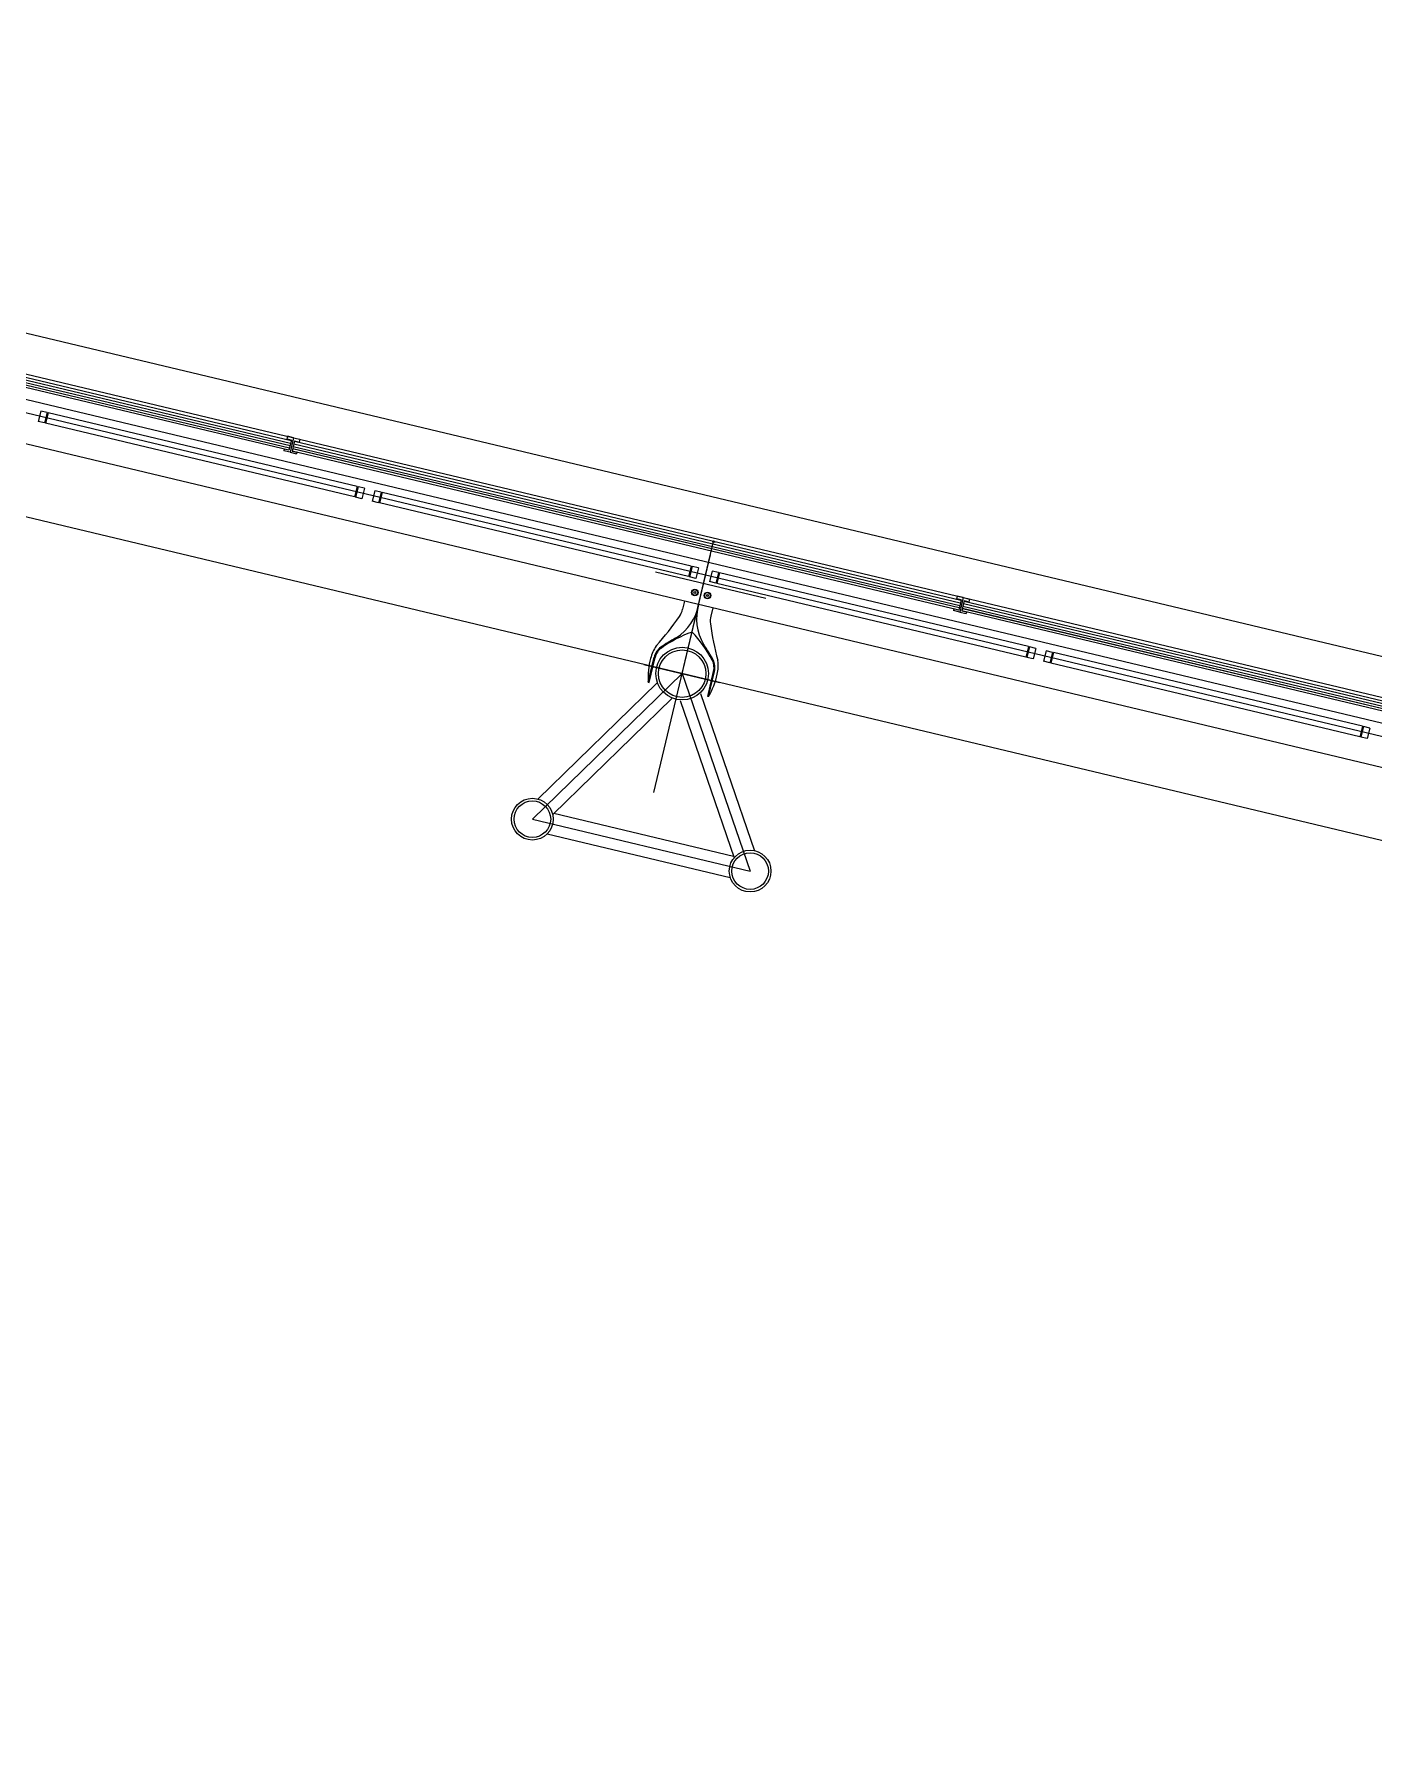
# Model space of a CAD drawing. Extents: x 809434 to 809707, y 818708 to 819364.
# Drawn here: x 809439.94 to 809446.16, y 819356.18 to 819364.15 of the extents above; entities that cross this region are included whole.
import ezdxf

# ---------------------------------------------------------------- set-up
doc = ezdxf.new("R2010")
doc.units = 0
for name, color, linetype in [('MAJ630_1', 7, 'Continuous'), ('MAJ630__', 7, 'Continuous'), ('MAJ640__', 7, 'Continuous'), ('MAJ640__1', 7, 'Continuous'), ('MMH291__', 7, 'Continuous'), ('MMH294_S', 7, 'Continuous')]:
    doc.layers.add(name, color=color, linetype=linetype)

msp = doc.modelspace()

# ---------------------------------------------------------------- linework, layer by layer
at = {"layer": 'MAJ630_1'}
for p, q in [((809443.0852, 819361.7955), (809443.0998, 819361.792)), ((809442.8148, 819360.6295), (809443.0778, 819361.7323)), ((809443.3355, 819361.5302), (809442.8226, 819361.6525)), ((809442.7684, 819361.2234), (809443.1191, 819361.1397))]:
    msp.add_line(p, q, dxfattribs=at)
for points in [[(809442.9572, 819361.5176), (809442.9482, 819361.4797)], [(809443.0885, 819361.4863), (809443.0795, 819361.4484)], [(809442.7887, 819361.1412), (809442.8164, 819361.2572)], [(809442.7887, 819361.1412), (809442.7928, 819361.1402), (809442.8205, 819361.2562)], [(809443.069, 819361.0743), (809443.0649, 819361.0753), (809443.0926, 819361.1913)], [(809443.069, 819361.0743), (809443.0967, 819361.1904)]]:
    msp.add_lwpolyline(points, dxfattribs=at)
for centre, radius in [((809443.0925, 819361.7938), 0.003), ((809443.0053, 819361.5575), 0.0155), ((809443.0053, 819361.5575), 0.0135), ((809443.0053, 819361.5575), 0.0042), ((809443.0637, 819361.5436), 0.0155), ((809443.0637, 819361.5436), 0.0135), ((809443.0637, 819361.5436), 0.0042)]:
    msp.add_circle(centre, radius, dxfattribs=at)
for centre, radius, start, end in [((809441.8287, 819362.2052), 1.3402, 318.1619, 325.50924), ((809442.7958, 819361.5424), 0.2307, 302.35646, 349.91038), ((809442.8509, 819361.5029), 0.1, 325.50924, 346.58769), ((809443.2438, 819361.4356), 0.2307, 163.26501, 210.81892), ((809443.2438, 819361.4356), 0.2307, 163.26501, 169.91038), ((809442.7958, 819361.5424), 0.2307, 343.26501, 349.91038), ((809443.1768, 819361.4252), 0.1, 166.58769, 187.66614), ((809443.1776, 819360.8423), 0.5628, 109.21983, 125.62533), ((809442.5872, 819360.9831), 0.5628, 27.55005, 43.95555), ((809444.4059, 819361.5906), 1.3402, 187.66614, 195.01348), ((809442.9672, 819361.2109), 0.1724, 145.19162, 166.31259), ((809442.8934, 819361.2388), 0.0792, 125.62533, 166.58769), ((809442.8934, 819361.2388), 0.075, 125.62533, 166.58769), ((809442.8421, 819361.2979), 0.02, 138.1619, 145.19162), ((809443.1776, 819360.8423), 0.567, 117.48362, 125.62533), ((809442.9067, 819361.3631), 0.02, 297.48362, 308.91228), ((809443.0639, 819361.3256), 0.02, 204.2631, 215.69177), ((809442.5872, 819360.9831), 0.567, 27.55005, 35.69177), ((809443.1273, 819361.1632), 0.3393, 164.88164, 183.72698), ((809443.0197, 819361.2087), 0.075, 346.58769, 27.55005), ((809443.0197, 819361.2087), 0.0792, 346.58769, 27.55005), ((809442.9412, 819361.2171), 0.1724, 346.8628, 7.98376), ((809443.0921, 819361.2383), 0.02, 7.98376, 15.01348), ((809442.7768, 819361.2468), 0.3393, 329.44841, 348.29375)]:
    msp.add_arc(centre, radius, start, end, dxfattribs=at)
at = {"layer": 'MAJ630__'}
for p, q in [((809453.4514, 819359.5292), (809434.0755, 819364.1496)), ((809434.4973, 819363.8604), (809483.2181, 819352.2424)), ((809457.6145, 819358.0224), (809434.8444, 819363.4522)), ((809441.1199, 819362.2179), (809438.0235, 819362.9562)), ((809441.1304, 819362.2616), (809438.0343, 819362.9999)), ((809441.1123, 819362.2829), (809441.1093, 819362.2703)), ((809441.1312, 819362.2651), (809441.1093, 819362.2703)), ((809441.1415, 819362.276), (809441.1123, 819362.2829)), ((809441.1312, 819362.2651), (809441.1199, 819362.2179)), ((809441.1415, 819362.276), (809441.1254, 819362.2086)), ((809441.1415, 819362.276), (809441.1254, 819362.2086)), ((809441.1458, 819362.2616), (809441.1345, 819362.2144)), ((809441.1415, 819362.276), (809441.1707, 819362.269)), ((809444.2414, 819361.5198), (809441.145, 819362.2582)), ((809441.1458, 819362.2616), (809441.1677, 819362.2564)), ((809441.1707, 819362.269), (809441.1677, 819362.2564)), ((809441.098, 819362.2231), (809441.0962, 819362.2155)), ((809441.1254, 819362.2086), (809441.0962, 819362.2155)), ((809441.1199, 819362.2179), (809441.098, 819362.2231)), ((809441.1254, 819362.2086), (809441.1546, 819362.2016)), ((809444.2309, 819361.476), (809441.1345, 819362.2144)), ((809441.1345, 819362.2144), (809441.1564, 819362.2092)), ((809441.1564, 819362.2092), (809441.1546, 819362.2016)), ((809444.2233, 819361.5411), (809444.2203, 819361.5284)), ((809444.2422, 819361.5232), (809444.2203, 819361.5284)), ((809444.2525, 819361.5341), (809444.2233, 819361.5411)), ((809444.2422, 819361.5232), (809444.2309, 819361.476)), ((809444.2525, 819361.5341), (809444.2364, 819361.4667)), ((809444.2525, 819361.5341), (809444.2364, 819361.4667)), ((809444.2525, 819361.5341), (809444.2817, 819361.5272)), ((809444.2817, 819361.5272), (809444.2787, 819361.5145)), ((809444.2091, 819361.4812), (809444.2073, 819361.4737)), ((809444.2364, 819361.4667), (809444.2073, 819361.4737)), ((809444.2309, 819361.476), (809444.2091, 819361.4812)), ((809444.2364, 819361.4667), (809444.2656, 819361.4598)), ((809444.2568, 819361.5197), (809444.2455, 819361.4725)), ((809447.3495, 819360.7324), (809444.2455, 819361.4725)), ((809444.2455, 819361.4725), (809444.2674, 819361.4673)), ((809447.36, 819360.7761), (809444.256, 819361.5163)), ((809444.2568, 819361.5197), (809444.2787, 819361.5145)), ((809444.2674, 819361.4673), (809444.2656, 819361.4598))]:
    msp.add_line(p, q, dxfattribs=at)
at = {"layer": 'MAJ640__'}
for p, q in [((809457.6609, 819358.217), (809434.5369, 819363.7311)), ((809441.1222, 819362.2276), (809438.0258, 819362.966)), ((809441.1224, 819362.2283), (809438.026, 819362.9667)), ((809441.1247, 819362.2381), (809438.0283, 819362.9764)), ((809441.1275, 819362.2497), (809438.0311, 819362.9881)), ((809444.2385, 819361.5079), (809441.1421, 819362.2463)), ((809444.2333, 819361.4857), (809441.1368, 819362.2241)), ((809444.2334, 819361.4865), (809441.137, 819362.2249)), ((809444.2358, 819361.4962), (809441.1393, 819362.2346)), ((809447.3518, 819360.7421), (809444.2479, 819361.4823)), ((809447.352, 819360.7428), (809444.248, 819361.483)), ((809447.3543, 819360.7525), (809444.2503, 819361.4927)), ((809447.3571, 819360.7642), (809444.2531, 819361.5044))]:
    msp.add_line(p, q, dxfattribs=at)
at = {"layer": 'MAJ640__1'}
for p, q in [((809455.4994, 819358.6707), (809434.1579, 819363.7598)), ((809483.7497, 819351.4509), (809434.9717, 819363.0826)), ((809442.9463, 819361.1809), (809443.0925, 819361.7938))]:
    msp.add_line(p, q, dxfattribs=at)
at = {"layer": 'MMH291__'}
for p, q in [((809442.9463, 819361.1809), (809442.2506, 819360.505)), ((809442.8286, 819361.1363), (809442.2753, 819360.5986)), ((809442.9463, 819361.1809), (809443.2621, 819360.2638)), ((809442.8983, 819361.0646), (809442.345, 819360.5269)), ((809442.9367, 819361.0554), (809443.1879, 819360.3259)), ((809443.0312, 819361.088), (809443.2824, 819360.3585)), ((809442.2506, 819360.505), (809443.2621, 819360.2638)), ((809442.3507, 819360.5325), (809443.1852, 819360.3335)), ((809442.3197, 819360.4371), (809443.1699, 819360.2344))]:
    msp.add_line(p, q, dxfattribs=at)
for centre, radius in [((809442.9463, 819361.1809), 0.1223), ((809442.9463, 819361.1809), 0.1103), ((809442.2506, 819360.505), 0.0969), ((809442.2506, 819360.505), 0.0849), ((809443.2621, 819360.2638), 0.0969), ((809443.2621, 819360.2638), 0.0849)]:
    msp.add_circle(centre, radius, dxfattribs=at)
at = {"layer": 'MMH294_S'}
for p, q in [((809439.9669, 819362.4003), (809439.9553, 819362.3517)), ((809439.9961, 819362.3933), (809439.9669, 819362.4003)), ((809439.9845, 819362.3447), (809439.9553, 819362.3517)), ((809439.9961, 819362.3933), (809439.9845, 819362.3447)), ((809439.9898, 819362.3455), (809439.9849, 819362.3466)), ((809440.0009, 819362.3922), (809439.9893, 819362.3435)), ((809441.4243, 819362.0013), (809439.9893, 819362.3435)), ((809440.0005, 819362.3902), (809439.9956, 819362.3914)), ((809441.4359, 819362.05), (809440.0009, 819362.3922)), ((809441.4359, 819362.05), (809441.4243, 819362.0013)), ((809441.4297, 819362.0021), (809441.4248, 819362.0033)), ((809441.4408, 819362.0488), (809441.4292, 819362.0002)), ((809441.4584, 819361.9932), (809441.4292, 819362.0002)), ((809441.4403, 819362.0469), (809441.4355, 819362.048)), ((809441.47, 819362.0419), (809441.4408, 819362.0488)), ((809441.47, 819362.0419), (809441.4584, 819361.9932)), ((809441.5186, 819362.0303), (809441.507, 819361.9816)), ((809441.5478, 819362.0233), (809441.5186, 819362.0303)), ((809441.5478, 819362.0233), (809441.5362, 819361.9747)), ((809441.5527, 819362.0221), (809441.5411, 819361.9735)), ((809441.5522, 819362.0202), (809441.5473, 819362.0214)), ((809442.9877, 819361.68), (809441.5527, 819362.0221)), ((809441.5362, 819361.9747), (809441.507, 819361.9816)), ((809441.5415, 819361.9755), (809441.5367, 819361.9766)), ((809442.9761, 819361.6313), (809441.5411, 819361.9735)), ((809442.9877, 819361.68), (809442.9761, 819361.6313)), ((809442.9814, 819361.6321), (809442.9765, 819361.6333)), ((809442.9925, 819361.6788), (809442.9809, 819361.6302)), ((809443.0101, 819361.6232), (809442.9809, 819361.6302)), ((809442.9921, 819361.6769), (809442.9872, 819361.678)), ((809443.0217, 819361.6718), (809442.9925, 819361.6788)), ((809443.0217, 819361.6718), (809443.0101, 819361.6232)), ((809443.0855, 819361.6566), (809443.0739, 819361.608)), ((809443.1031, 819361.601), (809443.0739, 819361.608)), ((809443.1147, 819361.6497), (809443.0855, 819361.6566)), ((809443.1147, 819361.6497), (809443.1031, 819361.601)), ((809443.1084, 819361.6018), (809443.1035, 819361.603)), ((809443.1195, 819361.6485), (809443.1079, 819361.5999)), ((809444.5429, 819361.2577), (809443.1079, 819361.5999)), ((809443.1191, 819361.6466), (809443.1142, 819361.6477)), ((809444.5545, 819361.3063), (809443.1195, 819361.6485)), ((809444.5545, 819361.3063), (809444.5429, 819361.2577)), ((809444.5594, 819361.3052), (809444.5478, 819361.2565)), ((809444.5589, 819361.3032), (809444.5541, 819361.3044)), ((809444.5886, 819361.2982), (809444.5594, 819361.3052)), ((809444.5886, 819361.2982), (809444.577, 819361.2496)), ((809444.6372, 819361.2866), (809444.6256, 819361.238)), ((809444.6664, 819361.2796), (809444.6372, 819361.2866)), ((809444.5483, 819361.2585), (809444.5434, 819361.2596)), ((809444.577, 819361.2496), (809444.5478, 819361.2565)), ((809444.6548, 819361.231), (809444.6256, 819361.238)), ((809444.6664, 819361.2796), (809444.6548, 819361.231)), ((809444.6601, 819361.2318), (809444.6552, 819361.233)), ((809444.6712, 819361.2785), (809444.6596, 819361.2299)), ((809446.0947, 819360.8877), (809444.6596, 819361.2299)), ((809444.6708, 819361.2765), (809444.6659, 819361.2777)), ((809446.1062, 819360.9363), (809444.6712, 819361.2785)), ((809446.1062, 819360.9363), (809446.0947, 819360.8877)), ((809446.1, 819360.8884), (809446.0951, 819360.8896)), ((809446.1111, 819360.9351), (809446.0995, 819360.8865)), ((809446.1287, 819360.8795), (809446.0995, 819360.8865)), ((809446.1106, 819360.9332), (809446.1058, 819360.9344)), ((809446.1403, 819360.9282), (809446.1111, 819360.9351)), ((809446.1403, 819360.9282), (809446.1287, 819360.8795))]:
    msp.add_line(p, q, dxfattribs=at)

doc.saveas('drawing.dxf')
